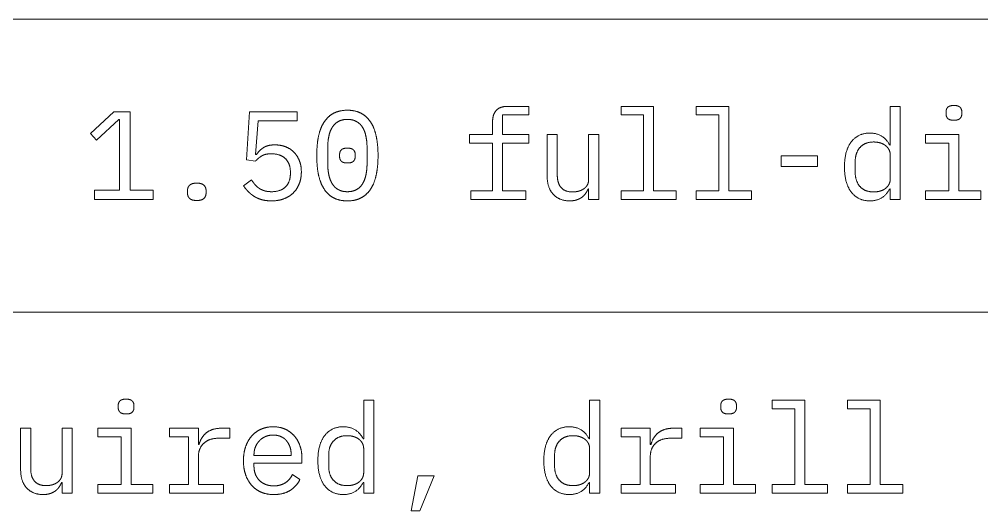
# Model space of a CAD drawing. Header units: millimetres. Extents: x 25 to 584, y 11 to 410.
# Drawn here: x 508.98 to 531.99, y 74.6 to 86.35 of the extents above; entities that cross this region are included whole.
import ezdxf

# ---------------------------------------------------------------- set-up
doc = ezdxf.new("R2010")
doc.units = ezdxf.units.MM
doc.layers.add('dims', color=7, linetype='Continuous', lineweight=5)

msp = doc.modelspace()

# ---------------------------------------------------------------- linework, layer by layer
at = {"layer": 'dims'}
for p, q in [((432.22, 86.35), (566.75, 86.35)), ((521.159, 84.266), (520.639, 84.266)), ((521.159, 84.062), (521.159, 84.266)), ((523.366, 84.266), (523.366, 84.062)), ((524.146, 84.266), (523.366, 84.266)), ((524.146, 82.25), (524.146, 84.266)), ((525.166, 84.266), (525.166, 84.062)), ((525.946, 84.266), (525.166, 84.266)), ((525.946, 82.25), (525.946, 84.266)), ((529.801, 84.266), (529.801, 83.342)), ((530.041, 84.266), (529.801, 84.266)), ((530.041, 82.046), (530.041, 84.266)), ((511.241, 84.14), (510.686, 83.621)), ((511.634, 84.14), (511.241, 84.14)), ((511.634, 82.265), (511.634, 84.14)), ((514.489, 84.14), (514.414, 82.988)), ((515.629, 84.14), (514.489, 84.14)), ((515.629, 83.921), (515.629, 84.14)), ((520.537, 84.062), (521.159, 84.062)), ((520.537, 83.594), (520.537, 84.062)), ((523.366, 84.062), (523.906, 84.062)), ((523.906, 84.062), (523.906, 82.25)), ((525.166, 84.062), (525.706, 84.062)), ((525.706, 84.062), (525.706, 82.25)), ((531.134, 84.137), (531.134, 84.089)), ((531.511, 84.089), (531.511, 84.137)), ((510.832, 83.462), (511.361, 83.954)), ((511.361, 83.954), (511.381, 83.954)), ((511.381, 83.954), (511.381, 82.265)), ((514.634, 83.12), (514.694, 83.921)), ((514.694, 83.921), (515.629, 83.921)), ((520.297, 83.912), (520.297, 83.594)), ((510.686, 83.621), (510.832, 83.462)), ((519.746, 83.594), (519.746, 83.39)), ((520.297, 83.594), (519.746, 83.594)), ((521.159, 83.594), (520.537, 83.594)), ((521.159, 83.39), (521.159, 83.594)), ((521.602, 83.594), (521.602, 82.601)), ((521.842, 83.594), (521.602, 83.594)), ((521.842, 82.643), (521.842, 83.594)), ((522.592, 83.594), (522.592, 82.52)), ((522.832, 83.594), (522.592, 83.594)), ((522.832, 82.046), (522.832, 83.594)), ((530.644, 83.594), (530.644, 83.39)), ((531.442, 83.594), (530.644, 83.594)), ((531.442, 82.25), (531.442, 83.594)), ((519.746, 83.39), (520.297, 83.39)), ((520.297, 83.39), (520.297, 82.25)), ((520.537, 83.39), (521.159, 83.39)), ((520.537, 82.25), (520.537, 83.39)), ((529.801, 83.342), (529.789, 83.342)), ((530.644, 83.39), (531.202, 83.39)), ((531.202, 83.39), (531.202, 82.25)), ((514.654, 83.12), (514.634, 83.12)), ((516.356, 82.922), (516.356, 83.264)), ((516.641, 83.126), (516.641, 83.06)), ((517.012, 83.06), (517.012, 83.126)), ((517.297, 83.264), (517.297, 82.922)), ((527.191, 83.084), (527.191, 82.832)), ((528.061, 83.084), (527.191, 83.084)), ((528.061, 82.832), (528.061, 83.084)), ((529.801, 83.099), (529.801, 82.541)), ((514.414, 82.988), (514.627, 82.958)), ((527.191, 82.832), (528.061, 82.832)), ((528.964, 82.688), (528.964, 82.952)), ((515.464, 82.694), (515.464, 82.67)), ((514.534, 82.511), (514.346, 82.367)), ((510.781, 82.265), (510.781, 82.046)), ((511.381, 82.265), (510.781, 82.265)), ((512.186, 82.265), (511.634, 82.265)), ((512.186, 82.046), (512.186, 82.265)), ((513.004, 82.253), (513.004, 82.199)), ((513.449, 82.199), (513.449, 82.253)), ((519.776, 82.25), (519.776, 82.046)), ((520.297, 82.25), (519.776, 82.25)), ((521.089, 82.25), (520.537, 82.25)), ((521.089, 82.046), (521.089, 82.25)), ((522.581, 82.298), (522.592, 82.298)), ((522.592, 82.298), (522.592, 82.046)), ((523.366, 82.25), (523.366, 82.046)), ((523.906, 82.25), (523.366, 82.25)), ((524.686, 82.25), (524.146, 82.25)), ((524.686, 82.046), (524.686, 82.25)), ((525.166, 82.25), (525.166, 82.046)), ((525.706, 82.25), (525.166, 82.25)), ((526.486, 82.25), (525.946, 82.25)), ((526.486, 82.046), (526.486, 82.25)), ((529.789, 82.298), (529.801, 82.298)), ((529.801, 82.298), (529.801, 82.046)), ((530.644, 82.25), (530.644, 82.046)), ((531.202, 82.25), (530.644, 82.25)), ((531.964, 82.25), (531.442, 82.25)), ((531.964, 82.046), (531.964, 82.25)), ((510.781, 82.046), (512.186, 82.046)), ((519.776, 82.046), (521.089, 82.046)), ((522.592, 82.046), (522.832, 82.046)), ((523.366, 82.046), (524.686, 82.046)), ((525.166, 82.046), (526.486, 82.046)), ((529.801, 82.046), (530.041, 82.046)), ((530.644, 82.046), (531.964, 82.046)), ((432.22, 79.35), (566.75, 79.35)), ((511.349, 77.119), (511.349, 77.071)), ((511.726, 77.071), (511.726, 77.119)), ((517.216, 77.248), (517.216, 76.324)), ((517.456, 77.248), (517.216, 77.248)), ((517.456, 75.028), (517.456, 77.248)), ((522.616, 77.248), (522.616, 76.324)), ((522.856, 77.248), (522.616, 77.248)), ((522.856, 75.028), (522.856, 77.248)), ((525.749, 77.119), (525.749, 77.071)), ((526.126, 77.071), (526.126, 77.119)), ((526.981, 77.248), (526.981, 77.044)), ((527.761, 77.248), (526.981, 77.248)), ((527.761, 75.232), (527.761, 77.248)), ((528.781, 77.248), (528.781, 77.044)), ((529.561, 77.248), (528.781, 77.248)), ((529.561, 75.232), (529.561, 77.248)), ((526.981, 77.044), (527.521, 77.044)), ((527.521, 77.044), (527.521, 75.232)), ((528.781, 77.044), (529.321, 77.044)), ((529.321, 77.044), (529.321, 75.232)), ((509.017, 76.576), (509.017, 75.583)), ((509.257, 76.576), (509.017, 76.576)), ((509.257, 75.625), (509.257, 76.576)), ((510.007, 76.576), (510.007, 75.502)), ((510.247, 76.576), (510.007, 76.576)), ((510.247, 75.028), (510.247, 76.576)), ((510.859, 76.576), (510.859, 76.372)), ((511.657, 76.576), (510.859, 76.576)), ((511.657, 75.232), (511.657, 76.576)), ((512.572, 76.576), (512.572, 76.372)), ((513.266, 76.576), (512.572, 76.576)), ((513.266, 76.186), (513.266, 76.576)), ((514.019, 76.576), (513.802, 76.576)), ((514.019, 76.336), (514.019, 76.576)), ((523.372, 76.576), (523.372, 76.372)), ((524.066, 76.576), (523.372, 76.576)), ((524.066, 76.186), (524.066, 76.576)), ((524.819, 76.576), (524.602, 76.576)), ((524.819, 76.336), (524.819, 76.576)), ((525.259, 76.576), (525.259, 76.372)), ((526.057, 76.576), (525.259, 76.576)), ((526.057, 75.232), (526.057, 76.576)), ((510.859, 76.372), (511.417, 76.372)), ((511.417, 76.372), (511.417, 75.232)), ((512.572, 76.372), (513.026, 76.372)), ((513.026, 76.372), (513.026, 75.232)), ((513.281, 76.186), (513.266, 76.186)), ((513.727, 76.336), (514.019, 76.336)), ((517.216, 76.324), (517.204, 76.324)), ((522.616, 76.324), (522.604, 76.324)), ((523.372, 76.372), (523.826, 76.372)), ((523.826, 76.372), (523.826, 75.232)), ((524.081, 76.186), (524.066, 76.186)), ((524.527, 76.336), (524.819, 76.336)), ((525.259, 76.372), (525.817, 76.372)), ((525.817, 76.372), (525.817, 75.232)), ((514.594, 75.922), (514.594, 75.943)), ((515.482, 75.922), (514.594, 75.922)), ((515.482, 75.955), (515.482, 75.922)), ((516.379, 75.67), (516.379, 75.934)), ((517.216, 76.081), (517.216, 75.523)), ((521.779, 75.67), (521.779, 75.934)), ((522.616, 76.081), (522.616, 75.523)), ((513.266, 75.232), (513.266, 75.901)), ((514.594, 75.742), (515.741, 75.742)), ((514.594, 75.67), (514.594, 75.742)), ((515.741, 75.742), (515.741, 75.856)), ((524.066, 75.232), (524.066, 75.901)), ((515.689, 75.349), (515.512, 75.469)), ((509.996, 75.28), (510.007, 75.28)), ((510.007, 75.28), (510.007, 75.028)), ((510.859, 75.232), (510.859, 75.028)), ((511.417, 75.232), (510.859, 75.232)), ((512.179, 75.232), (511.657, 75.232)), ((512.179, 75.028), (512.179, 75.232)), ((512.572, 75.232), (512.572, 75.028)), ((513.026, 75.232), (512.572, 75.232)), ((513.866, 75.232), (513.266, 75.232)), ((513.866, 75.028), (513.866, 75.232)), ((517.204, 75.28), (517.216, 75.28)), ((517.216, 75.28), (517.216, 75.028)), ((518.512, 75.436), (518.354, 74.605)), ((518.899, 75.436), (518.512, 75.436)), ((518.554, 74.605), (518.899, 75.436)), ((522.604, 75.28), (522.616, 75.28)), ((522.616, 75.28), (522.616, 75.028)), ((523.372, 75.232), (523.372, 75.028)), ((523.826, 75.232), (523.372, 75.232)), ((524.666, 75.232), (524.066, 75.232)), ((524.666, 75.028), (524.666, 75.232)), ((525.259, 75.232), (525.259, 75.028)), ((525.817, 75.232), (525.259, 75.232)), ((526.579, 75.232), (526.057, 75.232)), ((526.579, 75.028), (526.579, 75.232)), ((526.981, 75.232), (526.981, 75.028)), ((527.521, 75.232), (526.981, 75.232)), ((528.301, 75.232), (527.761, 75.232)), ((528.301, 75.028), (528.301, 75.232)), ((528.781, 75.232), (528.781, 75.028)), ((529.321, 75.232), (528.781, 75.232)), ((530.101, 75.232), (529.561, 75.232)), ((530.101, 75.028), (530.101, 75.232)), ((510.007, 75.028), (510.247, 75.028)), ((510.859, 75.028), (512.179, 75.028)), ((512.572, 75.028), (513.866, 75.028)), ((517.216, 75.028), (517.456, 75.028)), ((522.616, 75.028), (522.856, 75.028)), ((523.372, 75.028), (524.666, 75.028)), ((525.259, 75.028), (526.579, 75.028)), ((526.981, 75.028), (528.301, 75.028)), ((528.781, 75.028), (530.101, 75.028)), ((518.354, 74.605), (518.554, 74.605))]:
    msp.add_line(p, q, dxfattribs=at)
for points in [[(520.38, 84.167), (520.462, 84.266), (520.639, 84.266)], [(531.134, 84.137), (531.134, 84.203), (531.175, 84.246)], [(531.175, 84.246), (531.217, 84.29), (531.322, 84.29)], [(531.322, 84.29), (531.427, 84.29), (531.469, 84.246)], [(531.469, 84.246), (531.511, 84.203), (531.511, 84.137)], [(516.269, 83.891), (516.359, 84.029), (516.496, 84.102)], [(516.496, 84.102), (516.634, 84.176), (516.826, 84.176)], [(516.826, 84.176), (517.019, 84.176), (517.156, 84.102)], [(517.156, 84.102), (517.294, 84.029), (517.384, 83.891)], [(520.297, 83.912), (520.297, 84.068), (520.38, 84.167)], [(531.175, 83.979), (531.134, 84.023), (531.134, 84.089)], [(531.322, 83.936), (531.217, 83.936), (531.175, 83.979)], [(531.469, 83.979), (531.427, 83.936), (531.322, 83.936)], [(531.511, 84.089), (531.511, 84.023), (531.469, 83.979)], [(516.136, 83.55), (516.179, 83.753), (516.269, 83.891)], [(516.465, 83.768), (516.409, 83.678), (516.382, 83.549)], [(516.611, 83.907), (516.521, 83.858), (516.465, 83.768)], [(516.826, 83.957), (516.701, 83.957), (516.611, 83.907)], [(517.042, 83.907), (516.952, 83.957), (516.826, 83.957)], [(517.188, 83.768), (517.132, 83.858), (517.042, 83.907)], [(517.27, 83.549), (517.244, 83.678), (517.188, 83.768)], [(517.384, 83.891), (517.474, 83.753), (517.516, 83.55)], [(516.094, 83.093), (516.094, 83.348), (516.136, 83.55)], [(516.382, 83.549), (516.356, 83.42), (516.356, 83.264)], [(517.297, 83.264), (517.297, 83.42), (517.27, 83.549)], [(517.516, 83.55), (517.559, 83.348), (517.559, 83.093)], [(528.867, 83.417), (529.027, 83.63), (529.312, 83.63)], [(529.312, 83.63), (529.639, 83.63), (529.789, 83.342)], [(514.654, 83.12), (514.732, 83.225), (514.828, 83.286)], [(514.828, 83.286), (514.924, 83.348), (515.092, 83.348)], [(515.092, 83.348), (515.231, 83.348), (515.346, 83.304)], [(515.346, 83.304), (515.461, 83.261), (515.545, 83.177)], [(528.706, 82.82), (528.706, 83.204), (528.867, 83.417)], [(529.08, 83.289), (528.964, 83.162), (528.964, 82.952)], [(529.406, 83.417), (529.196, 83.417), (529.08, 83.289)], [(529.559, 83.396), (529.486, 83.417), (529.406, 83.417)], [(529.685, 83.334), (529.631, 83.375), (529.559, 83.396)], [(529.77, 83.235), (529.739, 83.294), (529.685, 83.334)], [(514.779, 83.084), (514.696, 83.033), (514.627, 82.958)], [(515.011, 83.135), (514.861, 83.135), (514.779, 83.084)], [(515.347, 83.018), (515.231, 83.135), (515.011, 83.135)], [(515.545, 83.177), (515.629, 83.093), (515.677, 82.974)], [(516.136, 82.634), (516.094, 82.835), (516.094, 83.093)], [(516.641, 83.126), (516.641, 83.186), (516.681, 83.228)], [(516.681, 82.958), (516.641, 83), (516.641, 83.06)], [(516.681, 83.228), (516.721, 83.27), (516.826, 83.27)], [(516.826, 83.27), (516.931, 83.27), (516.972, 83.228)], [(516.972, 83.228), (517.012, 83.186), (517.012, 83.126)], [(517.012, 83.06), (517.012, 83), (516.972, 82.958)], [(517.559, 83.093), (517.559, 82.835), (517.516, 82.634)], [(529.801, 83.099), (529.801, 83.177), (529.77, 83.235)], [(515.464, 82.694), (515.464, 82.901), (515.347, 83.018)], [(515.677, 82.974), (515.726, 82.856), (515.726, 82.703)], [(516.356, 82.922), (516.356, 82.763), (516.382, 82.635)], [(516.826, 82.916), (516.721, 82.916), (516.681, 82.958)], [(516.972, 82.958), (516.931, 82.916), (516.826, 82.916)], [(517.27, 82.635), (517.297, 82.763), (517.297, 82.922)], [(528.867, 82.223), (528.706, 82.436), (528.706, 82.82)], [(515.349, 82.346), (515.464, 82.463), (515.464, 82.67)], [(515.726, 82.703), (515.726, 82.55), (515.677, 82.422)], [(516.269, 82.295), (516.179, 82.433), (516.136, 82.634)], [(516.382, 82.635), (516.409, 82.508), (516.465, 82.418)], [(517.188, 82.418), (517.244, 82.508), (517.27, 82.635)], [(517.516, 82.634), (517.474, 82.433), (517.384, 82.295)], [(521.749, 82.164), (521.602, 82.319), (521.602, 82.601)], [(521.842, 82.643), (521.842, 82.43), (521.935, 82.326)], [(528.964, 82.688), (528.964, 82.478), (529.08, 82.35)], [(513.004, 82.253), (513.004, 82.331), (513.054, 82.382)], [(513.054, 82.382), (513.104, 82.433), (513.226, 82.433)], [(513.226, 82.433), (513.349, 82.433), (513.399, 82.382)], [(513.399, 82.382), (513.449, 82.331), (513.449, 82.253)], [(514.454, 82.235), (514.393, 82.298), (514.346, 82.367)], [(514.534, 82.511), (514.576, 82.448), (514.62, 82.397)], [(514.62, 82.397), (514.664, 82.346), (514.72, 82.308)], [(515.677, 82.422), (515.629, 82.295), (515.536, 82.203)], [(516.465, 82.418), (516.521, 82.328), (516.611, 82.278)], [(517.042, 82.278), (517.132, 82.328), (517.188, 82.418)], [(522.472, 82.295), (522.526, 82.331), (522.559, 82.386)], [(522.559, 82.386), (522.592, 82.442), (522.592, 82.52)], [(529.685, 82.305), (529.739, 82.346), (529.77, 82.404)], [(529.77, 82.404), (529.801, 82.463), (529.801, 82.541)], [(513.054, 82.07), (513.004, 82.121), (513.004, 82.199)], [(513.449, 82.199), (513.449, 82.121), (513.399, 82.07)], [(514.593, 82.121), (514.514, 82.172), (514.454, 82.235)], [(514.72, 82.308), (514.777, 82.271), (514.849, 82.25)], [(514.849, 82.25), (514.921, 82.229), (515.017, 82.229)], [(515.017, 82.229), (515.234, 82.229), (515.349, 82.346)], [(515.536, 82.203), (515.444, 82.112), (515.311, 82.061)], [(516.496, 82.083), (516.359, 82.157), (516.269, 82.295)], [(516.611, 82.278), (516.701, 82.229), (516.826, 82.229)], [(516.826, 82.229), (516.952, 82.229), (517.042, 82.278)], [(517.384, 82.295), (517.294, 82.157), (517.156, 82.083)], [(522.139, 82.01), (521.896, 82.01), (521.749, 82.164)], [(521.935, 82.326), (522.029, 82.223), (522.209, 82.223)], [(522.209, 82.223), (522.281, 82.223), (522.35, 82.241)], [(522.35, 82.241), (522.419, 82.259), (522.472, 82.295)], [(522.52, 82.188), (522.484, 82.136), (522.432, 82.097)], [(522.581, 82.298), (522.556, 82.241), (522.52, 82.188)], [(529.312, 82.01), (529.027, 82.01), (528.867, 82.223)], [(529.08, 82.35), (529.196, 82.223), (529.406, 82.223)], [(529.789, 82.298), (529.639, 82.01), (529.312, 82.01)], [(529.406, 82.223), (529.486, 82.223), (529.559, 82.244)], [(529.559, 82.244), (529.631, 82.265), (529.685, 82.305)], [(513.226, 82.019), (513.104, 82.019), (513.054, 82.07)], [(513.399, 82.07), (513.349, 82.019), (513.226, 82.019)], [(514.776, 82.04), (514.672, 82.07), (514.593, 82.121)], [(515.011, 82.01), (514.879, 82.01), (514.776, 82.04)], [(515.311, 82.061), (515.179, 82.01), (515.011, 82.01)], [(516.826, 82.01), (516.634, 82.01), (516.496, 82.083)], [(517.156, 82.083), (517.019, 82.01), (516.826, 82.01)], [(522.307, 82.034), (522.236, 82.01), (522.139, 82.01)], [(522.432, 82.097), (522.379, 82.058), (522.307, 82.034)], [(511.349, 77.119), (511.349, 77.185), (511.39, 77.229)], [(511.39, 76.961), (511.349, 77.005), (511.349, 77.071)], [(511.39, 77.229), (511.432, 77.272), (511.537, 77.272)], [(511.537, 77.272), (511.642, 77.272), (511.684, 77.229)], [(511.684, 77.229), (511.726, 77.185), (511.726, 77.119)], [(511.726, 77.071), (511.726, 77.005), (511.684, 76.961)], [(525.749, 77.119), (525.749, 77.185), (525.79, 77.229)], [(525.79, 76.961), (525.749, 77.005), (525.749, 77.071)], [(525.79, 77.229), (525.832, 77.272), (525.937, 77.272)], [(525.937, 77.272), (526.042, 77.272), (526.084, 77.229)], [(526.084, 77.229), (526.126, 77.185), (526.126, 77.119)], [(526.126, 77.071), (526.126, 77.005), (526.084, 76.961)], [(511.537, 76.918), (511.432, 76.918), (511.39, 76.961)], [(511.684, 76.961), (511.642, 76.918), (511.537, 76.918)], [(525.937, 76.918), (525.832, 76.918), (525.79, 76.961)], [(526.084, 76.961), (526.042, 76.918), (525.937, 76.918)], [(514.764, 76.555), (514.894, 76.612), (515.054, 76.612)], [(515.054, 76.612), (515.209, 76.612), (515.337, 76.555)], [(516.282, 76.399), (516.442, 76.612), (516.727, 76.612)], [(516.727, 76.612), (517.054, 76.612), (517.204, 76.324)], [(521.682, 76.399), (521.842, 76.612), (522.127, 76.612)], [(522.127, 76.612), (522.454, 76.612), (522.604, 76.324)], [(513.281, 76.186), (513.329, 76.369), (513.462, 76.472)], [(513.462, 76.472), (513.596, 76.576), (513.802, 76.576)], [(514.395, 76.135), (514.447, 76.285), (514.54, 76.391)], [(514.54, 76.391), (514.634, 76.498), (514.764, 76.555)], [(514.87, 76.378), (514.786, 76.342), (514.725, 76.279)], [(515.054, 76.414), (514.954, 76.414), (514.87, 76.378)], [(515.229, 76.381), (515.149, 76.414), (515.054, 76.414)], [(515.364, 76.286), (515.309, 76.348), (515.229, 76.381)], [(515.337, 76.555), (515.464, 76.498), (515.554, 76.397)], [(515.554, 76.397), (515.644, 76.297), (515.692, 76.159)], [(516.121, 75.802), (516.121, 76.186), (516.282, 76.399)], [(516.821, 76.399), (516.611, 76.399), (516.495, 76.271)], [(516.974, 76.378), (516.901, 76.399), (516.821, 76.399)], [(517.1, 76.316), (517.046, 76.357), (516.974, 76.378)], [(521.521, 75.802), (521.521, 76.186), (521.682, 76.399)], [(522.221, 76.399), (522.011, 76.399), (521.895, 76.271)], [(522.374, 76.378), (522.301, 76.399), (522.221, 76.399)], [(522.5, 76.316), (522.446, 76.357), (522.374, 76.378)], [(524.081, 76.186), (524.129, 76.369), (524.262, 76.472)], [(524.262, 76.472), (524.396, 76.576), (524.602, 76.576)], [(513.393, 76.216), (513.266, 76.096), (513.266, 75.901)], [(513.727, 76.336), (513.521, 76.336), (513.393, 76.216)], [(514.725, 76.279), (514.664, 76.216), (514.629, 76.13)], [(515.451, 76.141), (515.419, 76.225), (515.364, 76.286)], [(515.692, 76.159), (515.741, 76.021), (515.741, 75.856)], [(516.495, 76.271), (516.379, 76.144), (516.379, 75.934)], [(517.185, 76.217), (517.154, 76.276), (517.1, 76.316)], [(517.216, 76.081), (517.216, 76.159), (517.185, 76.217)], [(521.895, 76.271), (521.779, 76.144), (521.779, 75.934)], [(522.585, 76.217), (522.554, 76.276), (522.5, 76.316)], [(522.616, 76.081), (522.616, 76.159), (522.585, 76.217)], [(524.193, 76.216), (524.066, 76.096), (524.066, 75.901)], [(524.527, 76.336), (524.321, 76.336), (524.193, 76.216)], [(514.342, 75.799), (514.342, 75.985), (514.395, 76.135)], [(514.629, 76.13), (514.594, 76.045), (514.594, 75.943)], [(515.482, 75.955), (515.482, 76.057), (515.451, 76.141)], [(514.393, 75.467), (514.342, 75.616), (514.342, 75.799)], [(516.282, 75.205), (516.121, 75.418), (516.121, 75.802)], [(521.682, 75.205), (521.521, 75.418), (521.521, 75.802)], [(509.164, 75.146), (509.017, 75.301), (509.017, 75.583)], [(509.257, 75.625), (509.257, 75.412), (509.35, 75.309)], [(509.974, 75.368), (510.007, 75.424), (510.007, 75.502)], [(514.539, 75.212), (514.444, 75.319), (514.393, 75.467)], [(514.594, 75.67), (514.594, 75.568), (514.627, 75.481)], [(514.627, 75.481), (514.661, 75.394), (514.722, 75.331)], [(515.338, 75.271), (515.452, 75.343), (515.512, 75.469)], [(516.379, 75.67), (516.379, 75.46), (516.495, 75.332)], [(517.185, 75.386), (517.216, 75.445), (517.216, 75.523)], [(521.779, 75.67), (521.779, 75.46), (521.895, 75.332)], [(522.585, 75.386), (522.616, 75.445), (522.616, 75.523)], [(509.35, 75.309), (509.444, 75.205), (509.624, 75.205)], [(509.765, 75.223), (509.834, 75.241), (509.887, 75.277)], [(509.887, 75.277), (509.941, 75.313), (509.974, 75.368)], [(509.996, 75.28), (509.971, 75.223), (509.935, 75.17)], [(514.722, 75.331), (514.784, 75.268), (514.872, 75.233)], [(514.872, 75.233), (514.961, 75.199), (515.069, 75.199)], [(515.069, 75.199), (515.224, 75.199), (515.338, 75.271)], [(515.689, 75.349), (515.621, 75.193), (515.46, 75.092)], [(516.495, 75.332), (516.611, 75.205), (516.821, 75.205)], [(517.204, 75.28), (517.054, 74.992), (516.727, 74.992)], [(516.821, 75.205), (516.901, 75.205), (516.974, 75.226)], [(516.974, 75.226), (517.046, 75.247), (517.1, 75.287)], [(517.1, 75.287), (517.154, 75.328), (517.185, 75.386)], [(521.895, 75.332), (522.011, 75.205), (522.221, 75.205)], [(522.604, 75.28), (522.454, 74.992), (522.127, 74.992)], [(522.221, 75.205), (522.301, 75.205), (522.374, 75.226)], [(522.374, 75.226), (522.446, 75.247), (522.5, 75.287)], [(522.5, 75.287), (522.554, 75.328), (522.585, 75.386)], [(509.554, 74.992), (509.311, 74.992), (509.164, 75.146)], [(509.722, 75.016), (509.651, 74.992), (509.554, 74.992)], [(509.624, 75.205), (509.696, 75.205), (509.765, 75.223)], [(509.847, 75.079), (509.794, 75.04), (509.722, 75.016)], [(509.935, 75.17), (509.899, 75.118), (509.847, 75.079)], [(514.767, 75.049), (514.634, 75.106), (514.539, 75.212)], [(515.069, 74.992), (514.901, 74.992), (514.767, 75.049)], [(515.46, 75.092), (515.299, 74.992), (515.069, 74.992)], [(516.727, 74.992), (516.442, 74.992), (516.282, 75.205)], [(522.127, 74.992), (521.842, 74.992), (521.682, 75.205)]]:
    msp.add_open_spline(points, degree=2, dxfattribs=at)

doc.saveas('drawing.dxf')
